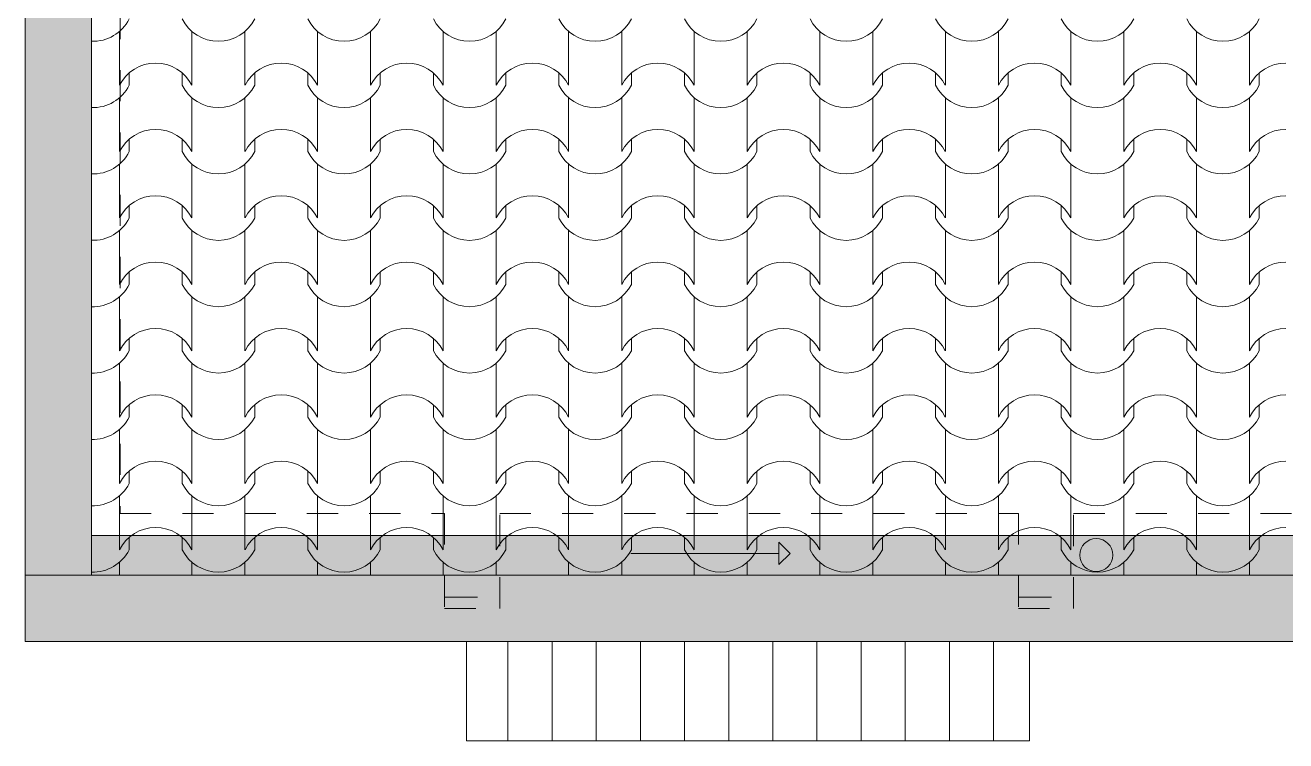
# Model space of a CAD drawing. Header units: feet. Extents: x 2791058 to 2855058, y -67651 to -26651.
# Drawn here: x 2805266 to 2810978, y -50323 to -47080 of the extents above; entities that cross this region are included whole.
import ezdxf

# ---------------------------------------------------------------- set-up
doc = ezdxf.new("R2010")
doc.units = ezdxf.units.FT
doc.header["$MEASUREMENT"] = 0
doc.linetypes.add('Dashed', pattern=[282.222223, 141.111112, -141.111112])
doc.linetypes.add('Long Dashed', pattern=[529.166651, 317.499995, -211.666656])
doc.layers.add('Exterior walls', color=7, linetype='Continuous')
doc.layers.add('Shell - Roof', color=7, linetype='Continuous')
for name, color, linetype, lineweight in [('Exterior walls_Pen_No__1', 7, 'Continuous', 0), ('Model Unit - Zone_Pen_No__1', 7, 'Continuous', 0), ('Shell - Roof_Pen_No__1', 7, 'Continuous', 0), ('Shell - Roof_Pen_No__21', 7, 'Continuous', 0), ('Structural - Bearing_Pen_No__1', 7, 'Continuous', 0), ('Structural - Bearing_Pen_No__13', 54, 'Continuous', 0)]:
    doc.layers.add(name, color=color, linetype=linetype, lineweight=lineweight)
for name, color, linetype, lineweight, true_color in [('Exterior walls_Pen_No__85', 7, 'Continuous', 0, 0x80c2ff), ('Structural - Bearing_Pen_No__62', 7, 'Continuous', 0, 0xaaaaaa), ('Structural - Bearing_Pen_No__82', 7, 'Continuous', 0, 0xaaaaaa)]:
    doc.layers.add(name, color=color, linetype=linetype, lineweight=lineweight, true_color=true_color)

# ---------------------------------------------------------------- blocks, each defined once
blk = doc.blocks.new('*X3', base_point=(2247653.8, -76425))
at = {"layer": 'Structural - Bearing_Pen_No__62', "color": 253, "linetype": 'Continuous', "lineweight": 0, "true_color": 0xaaaaaa}
for p, q in [((2805693.3, -47108.6), (2805693.3, -47230.5)), ((2806021.8, -47108.6), (2806021.8, -47230.5)), ((2806262.3, -47108.6), (2806262.3, -47230.5)), ((2806590.8, -47108.6), (2806590.8, -47230.5)), ((2806831.2, -47108.6), (2806831.2, -47230.5)), ((2807159.7, -47108.6), (2807159.7, -47230.5)), ((2807400.2, -47108.6), (2807400.2, -47230.5)), ((2807728.7, -47108.6), (2807728.7, -47230.5)), ((2807969.2, -47108.6), (2807969.2, -47230.5)), ((2808297.6, -47108.6), (2808297.6, -47230.5)), ((2808538.1, -47108.6), (2808538.1, -47230.5)), ((2808866.6, -47108.6), (2808866.6, -47230.5)), ((2809107.1, -47108.6), (2809107.1, -47230.5)), ((2809435.6, -47108.6), (2809435.6, -47230.5)), ((2809676, -47108.6), (2809676, -47230.5)), ((2810004.5, -47108.6), (2810004.5, -47230.5)), ((2810245, -47108.6), (2810245, -47230.5)), ((2810573.5, -47108.6), (2810573.5, -47230.5)), ((2810814, -47108.6), (2810814, -47230.5)), ((2805693.3, -47230.5), (2805693.3, -47352.5)), ((2806021.8, -47230.5), (2806021.8, -47352.5)), ((2806262.3, -47230.5), (2806262.3, -47352.5)), ((2806590.8, -47230.5), (2806590.8, -47352.5)), ((2806831.2, -47230.5), (2806831.2, -47352.5)), ((2807159.7, -47230.5), (2807159.7, -47352.5)), ((2807400.2, -47230.5), (2807400.2, -47352.5)), ((2807728.7, -47230.5), (2807728.7, -47352.5)), ((2807969.2, -47230.5), (2807969.2, -47352.5)), ((2808297.6, -47230.5), (2808297.6, -47352.5)), ((2808538.1, -47230.5), (2808538.1, -47352.5)), ((2808866.6, -47230.5), (2808866.6, -47352.5)), ((2809107.1, -47230.5), (2809107.1, -47352.5)), ((2809435.6, -47230.5), (2809435.6, -47352.5)), ((2809676, -47230.5), (2809676, -47352.5)), ((2810004.5, -47230.5), (2810004.5, -47352.5)), ((2810245, -47230.5), (2810245, -47352.5)), ((2810573.5, -47230.5), (2810573.5, -47352.5)), ((2810814, -47230.5), (2810814, -47352.5)), ((2805737.3, -47296.4), (2805737.3, -47352.5)), ((2805977.8, -47296.4), (2805977.8, -47352.5)), ((2806306.3, -47296.4), (2806306.3, -47352.5)), ((2806546.8, -47296.4), (2806546.8, -47352.5)), ((2806875.2, -47296.4), (2806875.2, -47352.5)), ((2807115.7, -47296.4), (2807115.7, -47352.5)), ((2807444.2, -47296.4), (2807444.2, -47352.5)), ((2807684.7, -47296.4), (2807684.7, -47352.5)), ((2808013.2, -47296.4), (2808013.2, -47352.5)), ((2808253.6, -47296.4), (2808253.6, -47352.5)), ((2808582.1, -47296.4), (2808582.1, -47352.5)), ((2808822.6, -47296.4), (2808822.6, -47352.5)), ((2809151.1, -47296.4), (2809151.1, -47352.5)), ((2809391.6, -47296.4), (2809391.6, -47352.5)), ((2809720, -47296.4), (2809720, -47352.5)), ((2809960.5, -47296.4), (2809960.5, -47352.5)), ((2810289, -47296.4), (2810289, -47352.5)), ((2810529.5, -47296.4), (2810529.5, -47352.5)), ((2810858, -47296.4), (2810858, -47352.5)), ((2805693.3, -47409.3), (2805693.3, -47531.2)), ((2806021.8, -47409.3), (2806021.8, -47531.2)), ((2806262.3, -47409.3), (2806262.3, -47531.2)), ((2806590.8, -47409.3), (2806590.8, -47531.2)), ((2806831.2, -47409.3), (2806831.2, -47531.2)), ((2807159.7, -47409.3), (2807159.7, -47531.2)), ((2807400.2, -47409.3), (2807400.2, -47531.2)), ((2807728.7, -47409.3), (2807728.7, -47531.2)), ((2807969.2, -47409.3), (2807969.2, -47531.2)), ((2808297.6, -47409.3), (2808297.6, -47531.2)), ((2808538.1, -47409.3), (2808538.1, -47531.2)), ((2808866.6, -47409.3), (2808866.6, -47531.2)), ((2809107.1, -47409.3), (2809107.1, -47531.2)), ((2809435.6, -47409.3), (2809435.6, -47531.2)), ((2809676, -47409.3), (2809676, -47531.2)), ((2810004.5, -47409.3), (2810004.5, -47531.2)), ((2810245, -47409.3), (2810245, -47531.2)), ((2810573.5, -47409.3), (2810573.5, -47531.2)), ((2810814, -47409.3), (2810814, -47531.2)), ((2805693.3, -47531.2), (2805693.3, -47653.1)), ((2806021.8, -47531.2), (2806021.8, -47653.1)), ((2806262.3, -47531.2), (2806262.3, -47653.1)), ((2806590.8, -47531.2), (2806590.8, -47653.1)), ((2806831.2, -47531.2), (2806831.2, -47653.1)), ((2807159.7, -47531.2), (2807159.7, -47653.1)), ((2807400.2, -47531.2), (2807400.2, -47653.1)), ((2807728.7, -47531.2), (2807728.7, -47653.1)), ((2807969.2, -47531.2), (2807969.2, -47653.1)), ((2808297.6, -47531.2), (2808297.6, -47653.1)), ((2808538.1, -47531.2), (2808538.1, -47653.1)), ((2808866.6, -47531.2), (2808866.6, -47653.1)), ((2809107.1, -47531.2), (2809107.1, -47653.1)), ((2809435.6, -47531.2), (2809435.6, -47653.1)), ((2809676, -47531.2), (2809676, -47653.1)), ((2810004.5, -47531.2), (2810004.5, -47653.1)), ((2810245, -47531.2), (2810245, -47653.1)), ((2810573.5, -47531.2), (2810573.5, -47653.1)), ((2810814, -47531.2), (2810814, -47653.1)), ((2805737.3, -47597.1), (2805737.3, -47653.1)), ((2805977.8, -47597.1), (2805977.8, -47653.1)), ((2806306.3, -47597.1), (2806306.3, -47653.1)), ((2806546.8, -47597.1), (2806546.8, -47653.1)), ((2806875.2, -47597.1), (2806875.2, -47653.1)), ((2807115.7, -47597.1), (2807115.7, -47653.1)), ((2807444.2, -47597.1), (2807444.2, -47653.1)), ((2807684.7, -47597.1), (2807684.7, -47653.1)), ((2808013.2, -47597.1), (2808013.2, -47653.1)), ((2808253.6, -47597.1), (2808253.6, -47653.1)), ((2808582.1, -47597.1), (2808582.1, -47653.1)), ((2808822.6, -47597.1), (2808822.6, -47653.1)), ((2809151.1, -47597.1), (2809151.1, -47653.1)), ((2809391.6, -47597.1), (2809391.6, -47653.1)), ((2809720, -47597.1), (2809720, -47653.1)), ((2809960.5, -47597.1), (2809960.5, -47653.1)), ((2810289, -47597.1), (2810289, -47653.1)), ((2810529.5, -47597.1), (2810529.5, -47653.1)), ((2810858, -47597.1), (2810858, -47653.1)), ((2805693.3, -47709.9), (2805693.3, -47831.9)), ((2806021.8, -47709.9), (2806021.8, -47831.9)), ((2806262.3, -47709.9), (2806262.3, -47831.9)), ((2806590.8, -47709.9), (2806590.8, -47831.9)), ((2806831.2, -47709.9), (2806831.2, -47831.9)), ((2807159.7, -47709.9), (2807159.7, -47831.9)), ((2807400.2, -47709.9), (2807400.2, -47831.9)), ((2807728.7, -47709.9), (2807728.7, -47831.9)), ((2807969.2, -47709.9), (2807969.2, -47831.9)), ((2808297.6, -47709.9), (2808297.6, -47831.9)), ((2808538.1, -47709.9), (2808538.1, -47831.9)), ((2808866.6, -47709.9), (2808866.6, -47831.9)), ((2809107.1, -47709.9), (2809107.1, -47831.9)), ((2809435.6, -47709.9), (2809435.6, -47831.9)), ((2809676, -47709.9), (2809676, -47831.9)), ((2810004.5, -47709.9), (2810004.5, -47831.9)), ((2810245, -47709.9), (2810245, -47831.9)), ((2810573.5, -47709.9), (2810573.5, -47831.9)), ((2810814, -47709.9), (2810814, -47831.9)), ((2805693.3, -47831.9), (2805693.3, -47953.8)), ((2806021.8, -47831.9), (2806021.8, -47953.8)), ((2806262.3, -47831.9), (2806262.3, -47953.8)), ((2806590.8, -47831.9), (2806590.8, -47953.8)), ((2806831.2, -47831.9), (2806831.2, -47953.8)), ((2807159.7, -47831.9), (2807159.7, -47953.8)), ((2807400.2, -47831.9), (2807400.2, -47953.8)), ((2807728.7, -47831.9), (2807728.7, -47953.8)), ((2807969.2, -47831.9), (2807969.2, -47953.8)), ((2808297.6, -47831.9), (2808297.6, -47953.8)), ((2808538.1, -47831.9), (2808538.1, -47953.8)), ((2808866.6, -47831.9), (2808866.6, -47953.8)), ((2809107.1, -47831.9), (2809107.1, -47953.8)), ((2809435.6, -47831.9), (2809435.6, -47953.8)), ((2809676, -47831.9), (2809676, -47953.8)), ((2810004.5, -47831.9), (2810004.5, -47953.8)), ((2810245, -47831.9), (2810245, -47953.8)), ((2810573.5, -47831.9), (2810573.5, -47953.8)), ((2810814, -47831.9), (2810814, -47953.8)), ((2805737.3, -47897.8), (2805737.3, -47953.8)), ((2805977.8, -47897.8), (2805977.8, -47953.8)), ((2806306.3, -47897.8), (2806306.3, -47953.8)), ((2806546.8, -47897.8), (2806546.8, -47953.8)), ((2806875.2, -47897.8), (2806875.2, -47953.8)), ((2807115.7, -47897.8), (2807115.7, -47953.8)), ((2807444.2, -47897.8), (2807444.2, -47953.8)), ((2807684.7, -47897.8), (2807684.7, -47953.8)), ((2808013.2, -47897.8), (2808013.2, -47953.8)), ((2808253.6, -47897.8), (2808253.6, -47953.8)), ((2808582.1, -47897.8), (2808582.1, -47953.8)), ((2808822.6, -47897.8), (2808822.6, -47953.8)), ((2809151.1, -47897.8), (2809151.1, -47953.8)), ((2809391.6, -47897.8), (2809391.6, -47953.8)), ((2809720, -47897.8), (2809720, -47953.8)), ((2809960.5, -47897.8), (2809960.5, -47953.8)), ((2810289, -47897.8), (2810289, -47953.8)), ((2810529.5, -47897.8), (2810529.5, -47953.8)), ((2810858, -47897.8), (2810858, -47953.8)), ((2805693.3, -48010.6), (2805693.3, -48132.5)), ((2806021.8, -48010.6), (2806021.8, -48132.5)), ((2806262.3, -48010.6), (2806262.3, -48132.5)), ((2806590.8, -48010.6), (2806590.8, -48132.5)), ((2806831.2, -48010.6), (2806831.2, -48132.5)), ((2807159.7, -48010.6), (2807159.7, -48132.5)), ((2807400.2, -48010.6), (2807400.2, -48132.5)), ((2807728.7, -48010.6), (2807728.7, -48132.5)), ((2807969.2, -48010.6), (2807969.2, -48132.5)), ((2808297.6, -48010.6), (2808297.6, -48132.5)), ((2808538.1, -48010.6), (2808538.1, -48132.5)), ((2808866.6, -48010.6), (2808866.6, -48132.5)), ((2809107.1, -48010.6), (2809107.1, -48132.5)), ((2809435.6, -48010.6), (2809435.6, -48132.5)), ((2809676, -48010.6), (2809676, -48132.5)), ((2810004.5, -48010.6), (2810004.5, -48132.5)), ((2810245, -48010.6), (2810245, -48132.5)), ((2810573.5, -48010.6), (2810573.5, -48132.5)), ((2810814, -48010.6), (2810814, -48132.5)), ((2805693.3, -48132.5), (2805693.3, -48254.5)), ((2806021.8, -48132.5), (2806021.8, -48254.5)), ((2806262.3, -48132.5), (2806262.3, -48254.5)), ((2806590.8, -48132.5), (2806590.8, -48254.5)), ((2806831.2, -48132.5), (2806831.2, -48254.5)), ((2807159.7, -48132.5), (2807159.7, -48254.5)), ((2807400.2, -48132.5), (2807400.2, -48254.5)), ((2807728.7, -48132.5), (2807728.7, -48254.5)), ((2807969.2, -48132.5), (2807969.2, -48254.5)), ((2808297.6, -48132.5), (2808297.6, -48254.5)), ((2808538.1, -48132.5), (2808538.1, -48254.5)), ((2808866.6, -48132.5), (2808866.6, -48254.5)), ((2809107.1, -48132.5), (2809107.1, -48254.5)), ((2809435.6, -48132.5), (2809435.6, -48254.5)), ((2809676, -48132.5), (2809676, -48254.5)), ((2810004.5, -48132.5), (2810004.5, -48254.5)), ((2810245, -48132.5), (2810245, -48254.5)), ((2810573.5, -48132.5), (2810573.5, -48254.5)), ((2810814, -48132.5), (2810814, -48254.5)), ((2805737.3, -48198.4), (2805737.3, -48254.5)), ((2805977.8, -48198.4), (2805977.8, -48254.5)), ((2806306.3, -48198.4), (2806306.3, -48254.5)), ((2806546.8, -48198.4), (2806546.8, -48254.5)), ((2806875.2, -48198.4), (2806875.2, -48254.5)), ((2807115.7, -48198.4), (2807115.7, -48254.5)), ((2807444.2, -48198.4), (2807444.2, -48254.5)), ((2807684.7, -48198.4), (2807684.7, -48254.5)), ((2808013.2, -48198.4), (2808013.2, -48254.5)), ((2808253.6, -48198.4), (2808253.6, -48254.5)), ((2808582.1, -48198.4), (2808582.1, -48254.5)), ((2808822.6, -48198.4), (2808822.6, -48254.5)), ((2809151.1, -48198.4), (2809151.1, -48254.5)), ((2809391.6, -48198.4), (2809391.6, -48254.5)), ((2809720, -48198.4), (2809720, -48254.5)), ((2809960.5, -48198.4), (2809960.5, -48254.5)), ((2810289, -48198.4), (2810289, -48254.5)), ((2810529.5, -48198.4), (2810529.5, -48254.5)), ((2810858, -48198.4), (2810858, -48254.5)), ((2805693.3, -48311.3), (2805693.3, -48433.2)), ((2806021.8, -48311.3), (2806021.8, -48433.2)), ((2806262.3, -48311.3), (2806262.3, -48433.2)), ((2806590.8, -48311.3), (2806590.8, -48433.2)), ((2806831.2, -48311.3), (2806831.2, -48433.2)), ((2807159.7, -48311.3), (2807159.7, -48433.2)), ((2807400.2, -48311.3), (2807400.2, -48433.2)), ((2807728.7, -48311.3), (2807728.7, -48433.2)), ((2807969.2, -48311.3), (2807969.2, -48433.2)), ((2808297.6, -48311.3), (2808297.6, -48433.2)), ((2808538.1, -48311.3), (2808538.1, -48433.2)), ((2808866.6, -48311.3), (2808866.6, -48433.2)), ((2809107.1, -48311.3), (2809107.1, -48433.2)), ((2809435.6, -48311.3), (2809435.6, -48433.2)), ((2809676, -48311.3), (2809676, -48433.2)), ((2810004.5, -48311.3), (2810004.5, -48433.2)), ((2810245, -48311.3), (2810245, -48433.2)), ((2810573.5, -48311.3), (2810573.5, -48433.2)), ((2810814, -48311.3), (2810814, -48433.2)), ((2805693.3, -48433.2), (2805693.3, -48555.2)), ((2806021.8, -48433.2), (2806021.8, -48555.2)), ((2806262.3, -48433.2), (2806262.3, -48555.2)), ((2806590.8, -48433.2), (2806590.8, -48555.2)), ((2806831.2, -48433.2), (2806831.2, -48555.2)), ((2807159.7, -48433.2), (2807159.7, -48555.2)), ((2807400.2, -48433.2), (2807400.2, -48555.2)), ((2807728.7, -48433.2), (2807728.7, -48555.2)), ((2807969.2, -48433.2), (2807969.2, -48555.2)), ((2808297.6, -48433.2), (2808297.6, -48555.2)), ((2808538.1, -48433.2), (2808538.1, -48555.2)), ((2808866.6, -48433.2), (2808866.6, -48555.2)), ((2809107.1, -48433.2), (2809107.1, -48555.2)), ((2809435.6, -48433.2), (2809435.6, -48555.2)), ((2809676, -48433.2), (2809676, -48555.2)), ((2810004.5, -48433.2), (2810004.5, -48555.2)), ((2810245, -48433.2), (2810245, -48555.2)), ((2810573.5, -48433.2), (2810573.5, -48555.2)), ((2810814, -48433.2), (2810814, -48555.2)), ((2805737.3, -48499.1), (2805737.3, -48555.2)), ((2805977.8, -48499.1), (2805977.8, -48555.2)), ((2806306.3, -48499.1), (2806306.3, -48555.2)), ((2806546.8, -48499.1), (2806546.8, -48555.2)), ((2806875.2, -48499.1), (2806875.2, -48555.2)), ((2807115.7, -48499.1), (2807115.7, -48555.2)), ((2807444.2, -48499.1), (2807444.2, -48555.2)), ((2807684.7, -48499.1), (2807684.7, -48555.2)), ((2808013.2, -48499.1), (2808013.2, -48555.2)), ((2808253.6, -48499.1), (2808253.6, -48555.2)), ((2808582.1, -48499.1), (2808582.1, -48555.2)), ((2808822.6, -48499.1), (2808822.6, -48555.2)), ((2809151.1, -48499.1), (2809151.1, -48555.2)), ((2809391.6, -48499.1), (2809391.6, -48555.2)), ((2809720, -48499.1), (2809720, -48555.2)), ((2809960.5, -48499.1), (2809960.5, -48555.2)), ((2810289, -48499.1), (2810289, -48555.2)), ((2810529.5, -48499.1), (2810529.5, -48555.2)), ((2810858, -48499.1), (2810858, -48555.2)), ((2805693.3, -48611.9), (2805693.3, -48733.9)), ((2806021.8, -48611.9), (2806021.8, -48733.9)), ((2806262.3, -48611.9), (2806262.3, -48733.9)), ((2806590.8, -48611.9), (2806590.8, -48733.9)), ((2806831.2, -48611.9), (2806831.2, -48733.9)), ((2807159.7, -48611.9), (2807159.7, -48733.9)), ((2807400.2, -48611.9), (2807400.2, -48733.9)), ((2807728.7, -48611.9), (2807728.7, -48733.9)), ((2807969.2, -48611.9), (2807969.2, -48733.9)), ((2808297.6, -48611.9), (2808297.6, -48733.9)), ((2808538.1, -48611.9), (2808538.1, -48733.9)), ((2808866.6, -48611.9), (2808866.6, -48733.9)), ((2809107.1, -48611.9), (2809107.1, -48733.9)), ((2809435.6, -48611.9), (2809435.6, -48733.9)), ((2809676, -48611.9), (2809676, -48733.9)), ((2810004.5, -48611.9), (2810004.5, -48733.9)), ((2810245, -48611.9), (2810245, -48733.9)), ((2810573.5, -48611.9), (2810573.5, -48733.9)), ((2810814, -48611.9), (2810814, -48733.9)), ((2805693.3, -48733.9), (2805693.3, -48855.8)), ((2806021.8, -48733.9), (2806021.8, -48855.8)), ((2806262.3, -48733.9), (2806262.3, -48855.8)), ((2806590.8, -48733.9), (2806590.8, -48855.8)), ((2806831.2, -48733.9), (2806831.2, -48855.8)), ((2807159.7, -48733.9), (2807159.7, -48855.8)), ((2807400.2, -48733.9), (2807400.2, -48855.8)), ((2807728.7, -48733.9), (2807728.7, -48855.8)), ((2807969.2, -48733.9), (2807969.2, -48855.8)), ((2808297.6, -48733.9), (2808297.6, -48855.8)), ((2808538.1, -48733.9), (2808538.1, -48855.8)), ((2808866.6, -48733.9), (2808866.6, -48855.8)), ((2809107.1, -48733.9), (2809107.1, -48855.8)), ((2809435.6, -48733.9), (2809435.6, -48855.8)), ((2809676, -48733.9), (2809676, -48855.8)), ((2810004.5, -48733.9), (2810004.5, -48855.8)), ((2810245, -48733.9), (2810245, -48855.8)), ((2810573.5, -48733.9), (2810573.5, -48855.8)), ((2810814, -48733.9), (2810814, -48855.8)), ((2805737.3, -48799.8), (2805737.3, -48855.8)), ((2805977.8, -48799.8), (2805977.8, -48855.8)), ((2806306.3, -48799.8), (2806306.3, -48855.8)), ((2806546.8, -48799.8), (2806546.8, -48855.8)), ((2806875.2, -48799.8), (2806875.2, -48855.8)), ((2807115.7, -48799.8), (2807115.7, -48855.8)), ((2807444.2, -48799.8), (2807444.2, -48855.8)), ((2807684.7, -48799.8), (2807684.7, -48855.8)), ((2808013.2, -48799.8), (2808013.2, -48855.8)), ((2808253.6, -48799.8), (2808253.6, -48855.8)), ((2808582.1, -48799.8), (2808582.1, -48855.8)), ((2808822.6, -48799.8), (2808822.6, -48855.8)), ((2809151.1, -48799.8), (2809151.1, -48855.8)), ((2809391.6, -48799.8), (2809391.6, -48855.8)), ((2809720, -48799.8), (2809720, -48855.8)), ((2809960.5, -48799.8), (2809960.5, -48855.8)), ((2810289, -48799.8), (2810289, -48855.8)), ((2810529.5, -48799.8), (2810529.5, -48855.8)), ((2810858, -48799.8), (2810858, -48855.8)), ((2805693.3, -48912.6), (2805693.3, -49034.6)), ((2806021.8, -48912.6), (2806021.8, -49034.6)), ((2806262.3, -48912.6), (2806262.3, -49034.6)), ((2806590.8, -48912.6), (2806590.8, -49034.6)), ((2806831.2, -48912.6), (2806831.2, -49034.6)), ((2807159.7, -48912.6), (2807159.7, -49034.6)), ((2807400.2, -48912.6), (2807400.2, -49034.6)), ((2807728.7, -48912.6), (2807728.7, -49034.6)), ((2807969.2, -48912.6), (2807969.2, -49034.6)), ((2808297.6, -48912.6), (2808297.6, -49034.6)), ((2808538.1, -48912.6), (2808538.1, -49034.6)), ((2808866.6, -48912.6), (2808866.6, -49034.6)), ((2809107.1, -48912.6), (2809107.1, -49034.6)), ((2809435.6, -48912.6), (2809435.6, -49034.6)), ((2809676, -48912.6), (2809676, -49034.6)), ((2810004.5, -48912.6), (2810004.5, -49034.6)), ((2810245, -48912.6), (2810245, -49034.6)), ((2810573.5, -48912.6), (2810573.5, -49034.6)), ((2810814, -48912.6), (2810814, -49034.6)), ((2805693.3, -49034.6), (2805693.3, -49156.5)), ((2806021.8, -49034.6), (2806021.8, -49156.5)), ((2806262.3, -49034.6), (2806262.3, -49156.5)), ((2806590.8, -49034.6), (2806590.8, -49156.5)), ((2806831.2, -49034.6), (2806831.2, -49156.5)), ((2807159.7, -49034.6), (2807159.7, -49156.5)), ((2807400.2, -49034.6), (2807400.2, -49156.5)), ((2807728.7, -49034.6), (2807728.7, -49156.5)), ((2807969.2, -49034.6), (2807969.2, -49156.5)), ((2808297.6, -49034.6), (2808297.6, -49156.5)), ((2808538.1, -49034.6), (2808538.1, -49156.5)), ((2808866.6, -49034.6), (2808866.6, -49156.5)), ((2809107.1, -49034.6), (2809107.1, -49156.5)), ((2809435.6, -49034.6), (2809435.6, -49156.5)), ((2809676, -49034.6), (2809676, -49156.5)), ((2810004.5, -49034.6), (2810004.5, -49156.5)), ((2810245, -49034.6), (2810245, -49156.5)), ((2810573.5, -49034.6), (2810573.5, -49156.5)), ((2810814, -49034.6), (2810814, -49156.5)), ((2805737.3, -49100.4), (2805737.3, -49156.5)), ((2805977.8, -49100.4), (2805977.8, -49156.5)), ((2806306.3, -49100.4), (2806306.3, -49156.5)), ((2806546.8, -49100.4), (2806546.8, -49156.5)), ((2806875.2, -49100.4), (2806875.2, -49156.5)), ((2807115.7, -49100.4), (2807115.7, -49156.5)), ((2807444.2, -49100.4), (2807444.2, -49156.5)), ((2807684.7, -49100.4), (2807684.7, -49156.5)), ((2808013.2, -49100.4), (2808013.2, -49156.5)), ((2808253.6, -49100.4), (2808253.6, -49156.5)), ((2808582.1, -49100.4), (2808582.1, -49156.5)), ((2808822.6, -49100.4), (2808822.6, -49156.5)), ((2809151.1, -49100.4), (2809151.1, -49156.5)), ((2809391.6, -49100.4), (2809391.6, -49156.5)), ((2809720, -49100.4), (2809720, -49156.5)), ((2809960.5, -49100.4), (2809960.5, -49156.5)), ((2810289, -49100.4), (2810289, -49156.5)), ((2810529.5, -49100.4), (2810529.5, -49156.5)), ((2810858, -49100.4), (2810858, -49156.5)), ((2805693.3, -49213.3), (2805693.3, -49335.2)), ((2806021.8, -49213.3), (2806021.8, -49335.2)), ((2806262.3, -49213.3), (2806262.3, -49335.2)), ((2806590.8, -49213.3), (2806590.8, -49335.2)), ((2806831.2, -49213.3), (2806831.2, -49335.2)), ((2807159.7, -49213.3), (2807159.7, -49335.2)), ((2807400.2, -49213.3), (2807400.2, -49335.2)), ((2807728.7, -49213.3), (2807728.7, -49335.2)), ((2807969.2, -49213.3), (2807969.2, -49335.2)), ((2808297.6, -49213.3), (2808297.6, -49335.2)), ((2808538.1, -49213.3), (2808538.1, -49335.2)), ((2808866.6, -49213.3), (2808866.6, -49335.2)), ((2809107.1, -49213.3), (2809107.1, -49335.2)), ((2809435.6, -49213.3), (2809435.6, -49335.2)), ((2809676, -49213.3), (2809676, -49335.2)), ((2810004.5, -49213.3), (2810004.5, -49335.2)), ((2810245, -49213.3), (2810245, -49335.2)), ((2810573.5, -49213.3), (2810573.5, -49335.2)), ((2810814, -49213.3), (2810814, -49335.2)), ((2805693.3, -49335.2), (2805693.3, -49457.2)), ((2806021.8, -49335.2), (2806021.8, -49457.2)), ((2806262.3, -49335.2), (2806262.3, -49457.2)), ((2806590.8, -49335.2), (2806590.8, -49457.2)), ((2806831.2, -49335.2), (2806831.2, -49457.2)), ((2807159.7, -49335.2), (2807159.7, -49457.2)), ((2807400.2, -49335.2), (2807400.2, -49457.2)), ((2807728.7, -49335.2), (2807728.7, -49457.2)), ((2807969.2, -49335.2), (2807969.2, -49457.2)), ((2808297.6, -49335.2), (2808297.6, -49457.2)), ((2808538.1, -49335.2), (2808538.1, -49457.2)), ((2808866.6, -49335.2), (2808866.6, -49457.2)), ((2809107.1, -49335.2), (2809107.1, -49457.2)), ((2809435.6, -49335.2), (2809435.6, -49457.2)), ((2809676, -49335.2), (2809676, -49457.2)), ((2810004.5, -49335.2), (2810004.5, -49457.2)), ((2810245, -49335.2), (2810245, -49457.2)), ((2810573.5, -49335.2), (2810573.5, -49457.2)), ((2810814, -49335.2), (2810814, -49457.2)), ((2805737.3, -49401.1), (2805737.3, -49457.2)), ((2805977.8, -49401.1), (2805977.8, -49457.2)), ((2806306.3, -49401.1), (2806306.3, -49457.2)), ((2806546.8, -49401.1), (2806546.8, -49457.2)), ((2806875.2, -49401.1), (2806875.2, -49457.2)), ((2807115.7, -49401.1), (2807115.7, -49457.2)), ((2807444.2, -49401.1), (2807444.2, -49457.2)), ((2807684.7, -49401.1), (2807684.7, -49457.2)), ((2808013.2, -49401.1), (2808013.2, -49457.2)), ((2808253.6, -49401.1), (2808253.6, -49457.2)), ((2808582.1, -49401.1), (2808582.1, -49457.2)), ((2808822.6, -49401.1), (2808822.6, -49457.2)), ((2809151.1, -49401.1), (2809151.1, -49457.2)), ((2809391.6, -49401.1), (2809391.6, -49457.2)), ((2809720, -49401.1), (2809720, -49457.2)), ((2809960.5, -49401.1), (2809960.5, -49457.2)), ((2810289, -49401.1), (2810289, -49457.2)), ((2810529.5, -49401.1), (2810529.5, -49457.2)), ((2810858, -49401.1), (2810858, -49457.2)), ((2805693.3, -49514), (2805693.3, -49572.7)), ((2806021.8, -49514), (2806021.8, -49572.7)), ((2806262.3, -49514), (2806262.3, -49572.7)), ((2806590.8, -49514), (2806590.8, -49572.7)), ((2806831.2, -49514), (2806831.2, -49572.7)), ((2807159.7, -49514), (2807159.7, -49572.7)), ((2807400.2, -49514), (2807400.2, -49572.7)), ((2807728.7, -49514), (2807728.7, -49572.7)), ((2807969.2, -49514), (2807969.2, -49572.7)), ((2808297.6, -49514), (2808297.6, -49572.7)), ((2808538.1, -49514), (2808538.1, -49572.7)), ((2808866.6, -49514), (2808866.6, -49572.7)), ((2809107.1, -49514), (2809107.1, -49572.7)), ((2809435.6, -49514), (2809435.6, -49572.7)), ((2809676, -49514), (2809676, -49572.7)), ((2810004.5, -49514), (2810004.5, -49572.7)), ((2810245, -49514), (2810245, -49572.7)), ((2810573.5, -49514), (2810573.5, -49572.7)), ((2810814, -49514), (2810814, -49572.7))]:
    blk.add_line(p, q, dxfattribs=at)
for centre, radius, start, end in [((2805573.1, -46969.2), 183.9, 267.9342, 333.2956), ((2806142, -46969.2), 183.9, 206.7044, 333.2956), ((2806711, -46969.2), 183.9, 206.7044, 333.2956), ((2807280, -46969.2), 183.9, 206.7044, 333.2956), ((2807848.9, -46969.2), 183.9, 206.7044, 333.2956), ((2808417.9, -46969.2), 183.9, 206.7044, 333.2956), ((2808986.8, -46969.2), 183.9, 206.7044, 333.2956), ((2809555.8, -46969.2), 183.9, 206.7044, 333.2956), ((2810124.8, -46969.2), 183.9, 206.7044, 333.2956), ((2810693.7, -46969.2), 183.9, 206.7044, 333.2956), ((2805858.1, -47436.4), 184.9, 90.1705, 153.0115), ((2805857, -47436.4), 184.9, 26.9885, 89.8295), ((2806427.1, -47436.4), 184.9, 90.1705, 153.0115), ((2806426, -47436.4), 184.9, 26.9885, 89.8295), ((2806996, -47436.4), 184.9, 90.1705, 153.0115), ((2806994.9, -47436.4), 184.9, 26.9885, 89.8295), ((2807565, -47436.4), 184.9, 90.1705, 153.0115), ((2807563.9, -47436.4), 184.9, 26.9885, 89.8295), ((2808134, -47436.4), 184.9, 90.1705, 153.0115), ((2808132.9, -47436.4), 184.9, 26.9885, 89.8295), ((2808702.9, -47436.4), 184.9, 90.1705, 153.0115), ((2808701.8, -47436.4), 184.9, 26.9885, 89.8295), ((2809271.9, -47436.4), 184.9, 90.1705, 153.0115), ((2809270.8, -47436.4), 184.9, 26.9885, 89.8295), ((2809840.8, -47436.4), 184.9, 90.1705, 153.0115), ((2809839.7, -47436.4), 184.9, 26.9885, 89.8295), ((2810409.8, -47436.4), 184.9, 90.1705, 153.0115), ((2810408.7, -47436.4), 184.9, 26.9885, 89.8295), ((2810978.8, -47436.4), 184.9, 90.1705, 153.0115), ((2805573.1, -47269.8), 183.9, 267.9342, 333.2956), ((2806142, -47269.8), 183.9, 206.7044, 333.2956), ((2806711, -47269.8), 183.9, 206.7044, 333.2956), ((2807280, -47269.8), 183.9, 206.7044, 333.2956), ((2807848.9, -47269.8), 183.9, 206.7044, 333.2956), ((2808417.9, -47269.8), 183.9, 206.7044, 333.2956), ((2808986.8, -47269.8), 183.9, 206.7044, 333.2956), ((2809555.8, -47269.8), 183.9, 206.7044, 333.2956), ((2810124.8, -47269.8), 183.9, 206.7044, 333.2956), ((2810693.7, -47269.8), 183.9, 206.7044, 333.2956), ((2805858.1, -47737.1), 184.9, 90.1705, 153.0115), ((2805857, -47737.1), 184.9, 26.9885, 89.8295), ((2806427.1, -47737.1), 184.9, 90.1705, 153.0115), ((2806426, -47737.1), 184.9, 26.9885, 89.8295), ((2806996, -47737.1), 184.9, 90.1705, 153.0115), ((2806994.9, -47737.1), 184.9, 26.9885, 89.8295), ((2807565, -47737.1), 184.9, 90.1705, 153.0115), ((2807563.9, -47737.1), 184.9, 26.9885, 89.8295), ((2808134, -47737.1), 184.9, 90.1705, 153.0115), ((2808132.9, -47737.1), 184.9, 26.9885, 89.8295), ((2808702.9, -47737.1), 184.9, 90.1705, 153.0115), ((2808701.8, -47737.1), 184.9, 26.9885, 89.8295), ((2809271.9, -47737.1), 184.9, 90.1705, 153.0115), ((2809270.8, -47737.1), 184.9, 26.9885, 89.8295), ((2809840.8, -47737.1), 184.9, 90.1705, 153.0115), ((2809839.7, -47737.1), 184.9, 26.9885, 89.8295), ((2810409.8, -47737.1), 184.9, 90.1705, 153.0115), ((2810408.7, -47737.1), 184.9, 26.9885, 89.8295), ((2810978.8, -47737.1), 184.9, 90.1705, 153.0115), ((2805573.1, -47570.5), 183.9, 267.9342, 333.2956), ((2806142, -47570.5), 183.9, 206.7044, 333.2956), ((2806711, -47570.5), 183.9, 206.7044, 333.2956), ((2807280, -47570.5), 183.9, 206.7044, 333.2956), ((2807848.9, -47570.5), 183.9, 206.7044, 333.2956), ((2808417.9, -47570.5), 183.9, 206.7044, 333.2956), ((2808986.8, -47570.5), 183.9, 206.7044, 333.2956), ((2809555.8, -47570.5), 183.9, 206.7044, 333.2956), ((2810124.8, -47570.5), 183.9, 206.7044, 333.2956), ((2810693.7, -47570.5), 183.9, 206.7044, 333.2956), ((2805858.1, -48037.7), 184.9, 90.1705, 153.0115), ((2805857, -48037.7), 184.9, 26.9885, 89.8295), ((2806427.1, -48037.7), 184.9, 90.1705, 153.0115), ((2806426, -48037.7), 184.9, 26.9885, 89.8295), ((2806996, -48037.7), 184.9, 90.1705, 153.0115), ((2806994.9, -48037.7), 184.9, 26.9885, 89.8295), ((2807565, -48037.7), 184.9, 90.1705, 153.0115), ((2807563.9, -48037.7), 184.9, 26.9885, 89.8295), ((2808134, -48037.7), 184.9, 90.1705, 153.0115), ((2808132.9, -48037.7), 184.9, 26.9885, 89.8295), ((2808702.9, -48037.7), 184.9, 90.1705, 153.0115), ((2808701.8, -48037.7), 184.9, 26.9885, 89.8295), ((2809271.9, -48037.7), 184.9, 90.1705, 153.0115), ((2809270.8, -48037.7), 184.9, 26.9885, 89.8295), ((2809840.8, -48037.7), 184.9, 90.1705, 153.0115), ((2809839.7, -48037.7), 184.9, 26.9885, 89.8295), ((2810409.8, -48037.7), 184.9, 90.1705, 153.0115), ((2810408.7, -48037.7), 184.9, 26.9885, 89.8295), ((2810978.8, -48037.7), 184.9, 90.1705, 153.0115), ((2805573.1, -47871.2), 183.9, 267.9342, 333.2956), ((2806142, -47871.2), 183.9, 206.7044, 333.2956), ((2806711, -47871.2), 183.9, 206.7044, 333.2956), ((2807280, -47871.2), 183.9, 206.7044, 333.2956), ((2807848.9, -47871.2), 183.9, 206.7044, 333.2956), ((2808417.9, -47871.2), 183.9, 206.7044, 333.2956), ((2808986.8, -47871.2), 183.9, 206.7044, 333.2956), ((2809555.8, -47871.2), 183.9, 206.7044, 333.2956), ((2810124.8, -47871.2), 183.9, 206.7044, 333.2956), ((2810693.7, -47871.2), 183.9, 206.7044, 333.2956), ((2805858.1, -48338.4), 184.9, 90.1705, 153.0115), ((2805857, -48338.4), 184.9, 26.9885, 89.8295), ((2806427.1, -48338.4), 184.9, 90.1705, 153.0115), ((2806426, -48338.4), 184.9, 26.9885, 89.8295), ((2806996, -48338.4), 184.9, 90.1705, 153.0115), ((2806994.9, -48338.4), 184.9, 26.9885, 89.8295), ((2807565, -48338.4), 184.9, 90.1705, 153.0115), ((2807563.9, -48338.4), 184.9, 26.9885, 89.8295), ((2808134, -48338.4), 184.9, 90.1705, 153.0115), ((2808132.9, -48338.4), 184.9, 26.9885, 89.8295), ((2808702.9, -48338.4), 184.9, 90.1705, 153.0115), ((2808701.8, -48338.4), 184.9, 26.9885, 89.8295), ((2809271.9, -48338.4), 184.9, 90.1705, 153.0115), ((2809270.8, -48338.4), 184.9, 26.9885, 89.8295), ((2809840.8, -48338.4), 184.9, 90.1705, 153.0115), ((2809839.7, -48338.4), 184.9, 26.9885, 89.8295), ((2810409.8, -48338.4), 184.9, 90.1705, 153.0115), ((2810408.7, -48338.4), 184.9, 26.9885, 89.8295), ((2810978.8, -48338.4), 184.9, 90.1705, 153.0115), ((2805573.1, -48171.9), 183.9, 267.9342, 333.2956), ((2806142, -48171.9), 183.9, 206.7044, 333.2956), ((2806711, -48171.9), 183.9, 206.7044, 333.2956), ((2807280, -48171.9), 183.9, 206.7044, 333.2956), ((2807848.9, -48171.9), 183.9, 206.7044, 333.2956), ((2808417.9, -48171.9), 183.9, 206.7044, 333.2956), ((2808986.8, -48171.9), 183.9, 206.7044, 333.2956), ((2809555.8, -48171.9), 183.9, 206.7044, 333.2956), ((2810124.8, -48171.9), 183.9, 206.7044, 333.2956), ((2810693.7, -48171.9), 183.9, 206.7044, 333.2956), ((2805858.1, -48639.1), 184.9, 90.1705, 153.0115), ((2805857, -48639.1), 184.9, 26.9885, 89.8295), ((2806427.1, -48639.1), 184.9, 90.1705, 153.0115), ((2806426, -48639.1), 184.9, 26.9885, 89.8295), ((2806996, -48639.1), 184.9, 90.1705, 153.0115), ((2806994.9, -48639.1), 184.9, 26.9885, 89.8295), ((2807565, -48639.1), 184.9, 90.1705, 153.0115), ((2807563.9, -48639.1), 184.9, 26.9885, 89.8295), ((2808134, -48639.1), 184.9, 90.1705, 153.0115), ((2808132.9, -48639.1), 184.9, 26.9885, 89.8295), ((2808702.9, -48639.1), 184.9, 90.1705, 153.0115), ((2808701.8, -48639.1), 184.9, 26.9885, 89.8295), ((2809271.9, -48639.1), 184.9, 90.1705, 153.0115), ((2809270.8, -48639.1), 184.9, 26.9885, 89.8295), ((2809840.8, -48639.1), 184.9, 90.1705, 153.0115), ((2809839.7, -48639.1), 184.9, 26.9885, 89.8295), ((2810409.8, -48639.1), 184.9, 90.1705, 153.0115), ((2810408.7, -48639.1), 184.9, 26.9885, 89.8295), ((2810978.8, -48639.1), 184.9, 90.1705, 153.0115), ((2805573.1, -48472.5), 183.9, 267.9342, 333.2956), ((2806142, -48472.5), 183.9, 206.7044, 333.2956), ((2806711, -48472.5), 183.9, 206.7044, 333.2956), ((2807280, -48472.5), 183.9, 206.7044, 333.2956), ((2807848.9, -48472.5), 183.9, 206.7044, 333.2956), ((2808417.9, -48472.5), 183.9, 206.7044, 333.2956), ((2808986.8, -48472.5), 183.9, 206.7044, 333.2956), ((2809555.8, -48472.5), 183.9, 206.7044, 333.2956), ((2810124.8, -48472.5), 183.9, 206.7044, 333.2956), ((2810693.7, -48472.5), 183.9, 206.7044, 333.2956), ((2805858.1, -48939.8), 184.9, 90.1705, 153.0115), ((2805857, -48939.8), 184.9, 26.9885, 89.8295), ((2806427.1, -48939.8), 184.9, 90.1705, 153.0115), ((2806426, -48939.8), 184.9, 26.9885, 89.8295), ((2806996, -48939.8), 184.9, 90.1705, 153.0115), ((2806994.9, -48939.8), 184.9, 26.9885, 89.8295), ((2807565, -48939.8), 184.9, 90.1705, 153.0115), ((2807563.9, -48939.8), 184.9, 26.9885, 89.8295), ((2808134, -48939.8), 184.9, 90.1705, 153.0115), ((2808132.9, -48939.8), 184.9, 26.9885, 89.8295), ((2808702.9, -48939.8), 184.9, 90.1705, 153.0115), ((2808701.8, -48939.8), 184.9, 26.9885, 89.8295), ((2809271.9, -48939.8), 184.9, 90.1705, 153.0115), ((2809270.8, -48939.8), 184.9, 26.9885, 89.8295), ((2809840.8, -48939.8), 184.9, 90.1705, 153.0115), ((2809839.7, -48939.8), 184.9, 26.9885, 89.8295), ((2810409.8, -48939.8), 184.9, 90.1705, 153.0115), ((2810408.7, -48939.8), 184.9, 26.9885, 89.8295), ((2810978.8, -48939.8), 184.9, 90.1705, 153.0115), ((2805573.1, -48773.2), 183.9, 267.9342, 333.2956), ((2806142, -48773.2), 183.9, 206.7044, 333.2956), ((2806711, -48773.2), 183.9, 206.7044, 333.2956), ((2807280, -48773.2), 183.9, 206.7044, 333.2956), ((2807848.9, -48773.2), 183.9, 206.7044, 333.2956), ((2808417.9, -48773.2), 183.9, 206.7044, 333.2956), ((2808986.8, -48773.2), 183.9, 206.7044, 333.2956), ((2809555.8, -48773.2), 183.9, 206.7044, 333.2956), ((2810124.8, -48773.2), 183.9, 206.7044, 333.2956), ((2810693.7, -48773.2), 183.9, 206.7044, 333.2956), ((2805858.1, -49240.4), 184.9, 90.1705, 153.0115), ((2805857, -49240.4), 184.9, 26.9885, 89.8295), ((2806427.1, -49240.4), 184.9, 90.1705, 153.0115), ((2806426, -49240.4), 184.9, 26.9885, 89.8295), ((2806996, -49240.4), 184.9, 90.1705, 153.0115), ((2806994.9, -49240.4), 184.9, 26.9885, 89.8295), ((2807565, -49240.4), 184.9, 90.1705, 153.0115), ((2807563.9, -49240.4), 184.9, 26.9885, 89.8295), ((2808134, -49240.4), 184.9, 90.1705, 153.0115), ((2808132.9, -49240.4), 184.9, 26.9885, 89.8295), ((2808702.9, -49240.4), 184.9, 90.1705, 153.0115), ((2808701.8, -49240.4), 184.9, 26.9885, 89.8295), ((2809271.9, -49240.4), 184.9, 90.1705, 153.0115), ((2809270.8, -49240.4), 184.9, 26.9885, 89.8295), ((2809840.8, -49240.4), 184.9, 90.1705, 153.0115), ((2809839.7, -49240.4), 184.9, 26.9885, 89.8295), ((2810409.8, -49240.4), 184.9, 90.1705, 153.0115), ((2810408.7, -49240.4), 184.9, 26.9885, 89.8295), ((2810978.8, -49240.4), 184.9, 90.1705, 153.0115), ((2805573.1, -49073.9), 183.9, 267.9342, 333.2956), ((2806142, -49073.9), 183.9, 206.7044, 333.2956), ((2806711, -49073.9), 183.9, 206.7044, 333.2956), ((2807280, -49073.9), 183.9, 206.7044, 333.2956), ((2807848.9, -49073.9), 183.9, 206.7044, 333.2956), ((2808417.9, -49073.9), 183.9, 206.7044, 333.2956), ((2808986.8, -49073.9), 183.9, 206.7044, 333.2956), ((2809555.8, -49073.9), 183.9, 206.7044, 333.2956), ((2810124.8, -49073.9), 183.9, 206.7044, 333.2956), ((2810693.7, -49073.9), 183.9, 206.7044, 333.2956), ((2805858.1, -49541.1), 184.9, 90.1705, 153.0115), ((2805857, -49541.1), 184.9, 26.9885, 89.8295), ((2806427.1, -49541.1), 184.9, 90.1705, 153.0115), ((2806426, -49541.1), 184.9, 26.9885, 89.8295), ((2806996, -49541.1), 184.9, 90.1705, 153.0115), ((2806994.9, -49541.1), 184.9, 26.9885, 89.8295), ((2807565, -49541.1), 184.9, 90.1705, 153.0115), ((2807563.9, -49541.1), 184.9, 26.9885, 89.8295), ((2808134, -49541.1), 184.9, 90.1705, 153.0115), ((2808132.9, -49541.1), 184.9, 26.9885, 89.8295), ((2808702.9, -49541.1), 184.9, 90.1705, 153.0115), ((2808701.8, -49541.1), 184.9, 26.9885, 89.8295), ((2809271.9, -49541.1), 184.9, 90.1705, 153.0115), ((2809270.8, -49541.1), 184.9, 26.9885, 89.8295), ((2809840.8, -49541.1), 184.9, 90.1705, 153.0115), ((2809839.7, -49541.1), 184.9, 26.9885, 89.8295), ((2810409.8, -49541.1), 184.9, 90.1705, 153.0115), ((2810408.7, -49541.1), 184.9, 26.9885, 89.8295), ((2810978.8, -49541.1), 184.9, 90.1705, 153.0115), ((2805573.1, -49374.5), 183.9, 267.9342, 333.2956), ((2806142, -49374.5), 183.9, 206.7044, 333.2956), ((2806711, -49374.5), 183.9, 206.7044, 333.2956), ((2807280, -49374.5), 183.9, 206.7044, 333.2956), ((2807848.9, -49374.5), 183.9, 206.7044, 333.2956), ((2808417.9, -49374.5), 183.9, 206.7044, 333.2956), ((2808986.8, -49374.5), 183.9, 206.7044, 333.2956), ((2809555.8, -49374.5), 183.9, 206.7044, 333.2956), ((2810124.8, -49374.5), 183.9, 206.7044, 333.2956), ((2810693.7, -49374.5), 183.9, 206.7044, 333.2956)]:
    blk.add_arc(centre, radius, start, end, dxfattribs=at)
blk = doc.blocks.new('Fill_2', base_point=(2247653.8, -74425))
at = {"layer": 'Structural - Bearing_Pen_No__1', "color": 7, "linetype": 'Continuous', "lineweight": 0}
for p, q in [((2805566.5, -49572.7), (2805566.5, -43997.7)), ((2820866.5, -49572.7), (2805566.5, -49572.7))]:
    blk.add_line(p, q, dxfattribs=at)
at = {"layer": 'Structural - Bearing_Pen_No__62', "color": 253, "linetype": 'Continuous', "lineweight": 0, "true_color": 0xaaaaaa}
blk.add_blockref('*X3', (2247653.8, -76425), dxfattribs=at)
blk = doc.blocks.new('Wall_3', base_point=(2820866.5, -49572.7))
at = {"layer": 'Exterior walls_Pen_No__85', "linetype": 'Continuous', "lineweight": 0, "true_color": 0x80c2ff}
blk.add_hatch(color=151, dxfattribs=at).paths.add_polyline_path([(2820866.5, -49392.7), (2805566.5, -49392.7), (2805566.5, -49572.7), (2820866.5, -49572.7)])
at = {"layer": 'Exterior walls_Pen_No__1', "color": 7, "linetype": 'Continuous', "lineweight": 0, "flags": 128}
for points in [[(2820866.5, -49392.7), (2805566.5, -49392.7)], [(2805566.5, -49392.7), (2805566.5, -49572.7)], [(2805566.5, -49572.7), (2820866.5, -49572.7)]]:
    blk.add_lwpolyline(points, dxfattribs=at)
blk = doc.blocks.new('Line_17', base_point=(2808009.9, -49473.5))
at = {"layer": 'Shell - Roof', "linetype": 'Continuous', "lineweight": 0, "true_color": 0x000000}
blk.add_hatch(color=18, dxfattribs=at).paths.add_polyline_path([(2808731.8, -49473.5), (2808681.8, -49423.5), (2808681.8, -49523.5)])
at = {"layer": 'Shell - Roof_Pen_No__1', "color": 7, "linetype": 'Continuous', "lineweight": 0}
for p, q in [((2808731.8, -49473.5), (2808681.8, -49423.5)), ((2808681.8, -49523.5), (2808681.8, -49423.5)), ((2808731.8, -49473.5), (2808681.8, -49523.5))]:
    blk.add_line(p, q, dxfattribs=at)
at = {"layer": 'Shell - Roof_Pen_No__21', "color": 7, "linetype": 'Continuous', "lineweight": 0}
blk.add_line((2808009.9, -49473.5), (2808681.8, -49473.5), dxfattribs=at)

msp = doc.modelspace()

# ---------------------------------------------------------------- hatches: boundary and pattern name
at = {"layer": 'Structural - Bearing_Pen_No__1', "linetype": 'Continuous', "lineweight": 0}
msp.add_hatch(color=7, dxfattribs=at).paths.add_polyline_path([(2810194.6, -49481.2, 1), (2810044.6, -49481.2, 1)])
at = {"layer": 'Structural - Bearing_Pen_No__13', "linetype": 'Continuous', "lineweight": 0}
for points in [[(2805566.5, -49572.7), (2805266.5, -49572.7), (2805266.5, -43997.7), (2805566.5, -43997.7)], [(2805266.5, -49572.7), (2805266.5, -49872.7), (2820866.5, -49872.7), (2820866.5, -49572.7)]]:
    msp.add_hatch(color=54, dxfattribs=at).paths.add_polyline_path(points)
at = {"layer": 'Structural - Bearing_Pen_No__82', "linetype": 'Continuous', "lineweight": 0, "true_color": 0xaaaaaa}
h = msp.add_hatch(dxfattribs=at)
h.set_pattern_fill('SOLDIER_COURSE', color=253, style=0, pattern_type=2)
h.set_pattern_definition([(90, (2247653.82, -76424.97), (-200, 0), [])])
h.paths.add_polyline_path([(2809816.5, -50322.8), (2809816.5, -49872.8), (2807266.5, -49872.8), (2807266.5, -50322.8)])

# ---------------------------------------------------------------- linework, layer by layer
at = {"layer": 'Model Unit - Zone_Pen_No__1', "color": 7, "linetype": 'Dashed', "lineweight": 0}
for p, q in [((2805696.5, -38252.7), (2805696.5, -49292.7)), ((2805696.5, -49292.7), (2807166.5, -49292.7)), ((2807166.5, -49292.7), (2807166.5, -49722.7)), ((2807416.5, -49722.7), (2807416.5, -49292.7)), ((2807416.5, -49292.7), (2809766.5, -49292.7)), ((2809766.5, -49292.7), (2809766.5, -49722.7)), ((2810016.5, -49722.7), (2810016.5, -49292.7)), ((2810016.5, -49292.7), (2812486.5, -49292.7)), ((2807166.5, -49722.7), (2807416.5, -49722.7)), ((2809766.5, -49722.7), (2810016.5, -49722.7))]:
    msp.add_line(p, q, dxfattribs=at)
at = {"layer": 'Model Unit - Zone_Pen_No__1', "color": 7, "linetype": 'Long Dashed', "lineweight": 0}
for p, q in [((2807166.5, -49672.7), (2807316.5, -49672.7)), ((2809766.5, -49672.7), (2809916.5, -49672.7))]:
    msp.add_line(p, q, dxfattribs=at)
at = {"layer": 'Structural - Bearing_Pen_No__1', "color": 7, "linetype": 'Continuous', "lineweight": 0, "flags": 128}
for points in [[(2805566.5, -49572.7), (2805266.5, -49572.7), (2805266.5, -43997.7), (2805566.5, -43997.7)], [(2805266.5, -49572.7), (2805266.5, -49872.7), (2820866.5, -49872.7), (2820866.5, -49572.7)], [(2809816.5, -50322.8), (2809816.5, -49872.8), (2807266.5, -49872.8), (2807266.5, -50322.8)]]:
    msp.add_lwpolyline(points, close=True, dxfattribs=at)
msp.add_lwpolyline([(2810194.6, -49481.2, 1), (2810044.6, -49481.2, 1)], format="xyb", close=True, dxfattribs=at)

# ---------------------------------------------------------------- block references
at = {"layer": 'Exterior walls', "color": 7, "lineweight": 0}
msp.add_blockref('Wall_3', (2820866.5, -49572.7), dxfattribs=at)
at = {"layer": 'Shell - Roof', "color": 7, "linetype": 'Continuous', "lineweight": 0}
msp.add_blockref('Line_17', (2808009.9, -49473.5), dxfattribs=at)
at = {"layer": 'Structural - Bearing_Pen_No__62', "color": 253, "linetype": 'Continuous', "lineweight": 0, "true_color": 0xaaaaaa}
msp.add_blockref('Fill_2', (2247653.8, -74425), dxfattribs=at)
at = {"layer": 'Structural - Bearing_Pen_No__82', "color": 253, "linetype": 'Continuous', "lineweight": 0, "true_color": 0xaaaaaa, "rotation": 359.9999999999999}
msp.add_blockref('Fill_2', (2247653.8, -74425), dxfattribs=at)

doc.saveas('drawing.dxf')
